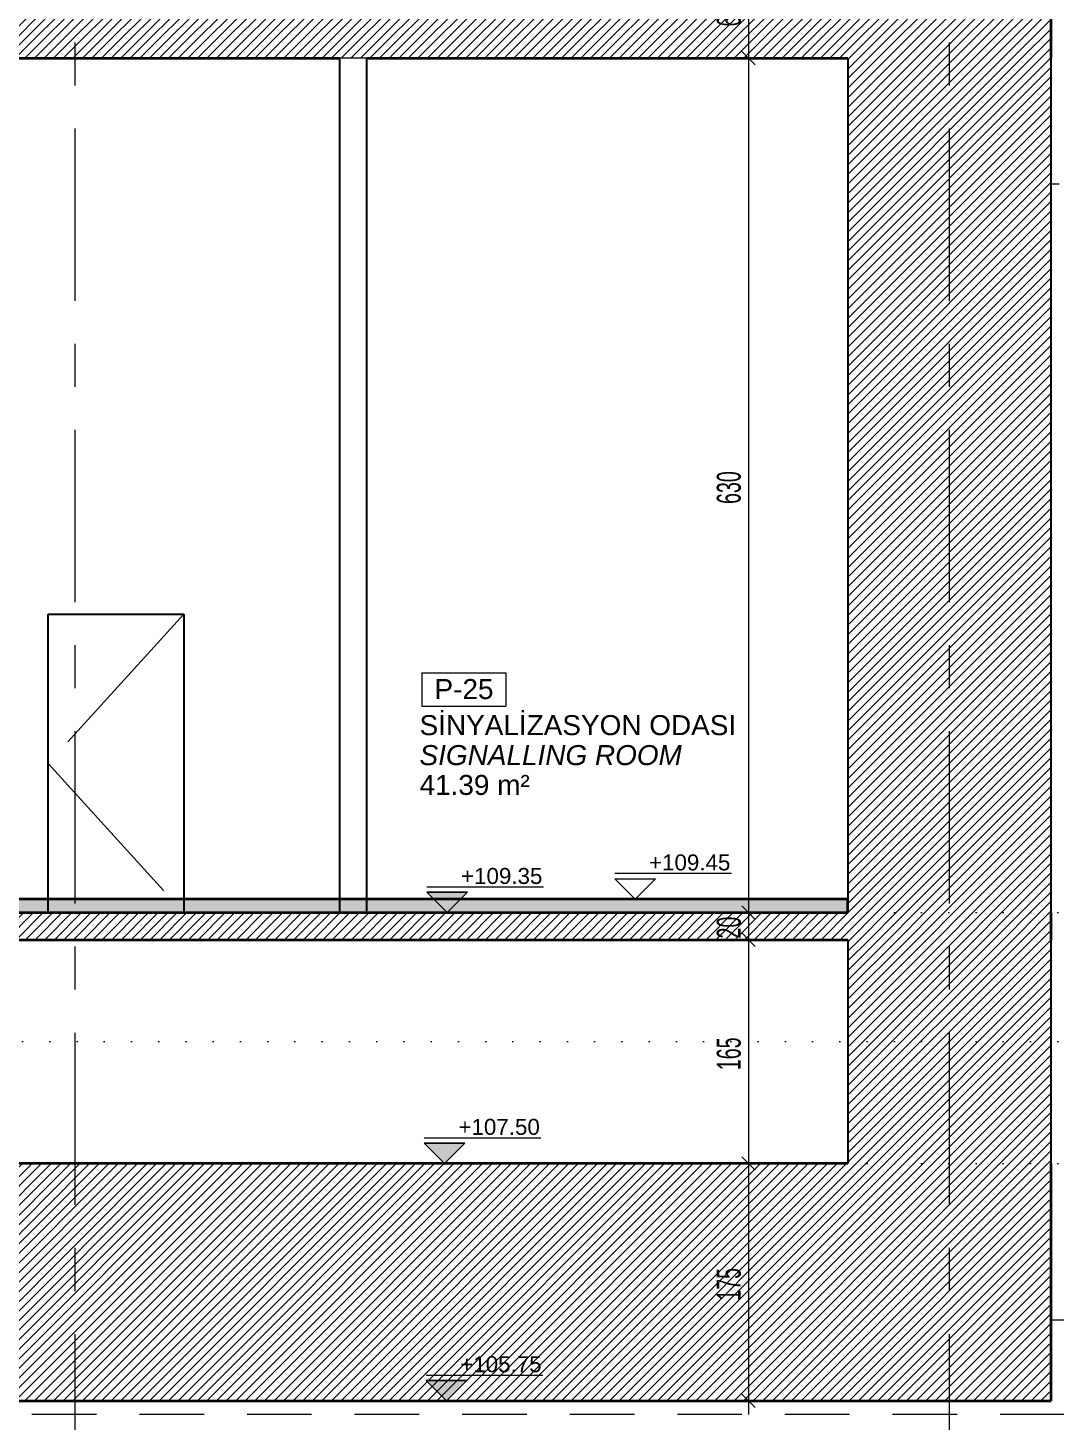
# Model space of a CAD drawing. Header units: centimetres. Extents: x -15511 to 6948, y 9649 to 14173.
# Drawn here: x -1417 to -659, y 10560 to 11587 of the extents above; entities that cross this region are included whole.
import ezdxf

# ---------------------------------------------------------------- set-up
doc = ezdxf.new("R2010")
doc.units = ezdxf.units.CM
doc.header["$LTSCALE"] = 200
for name, pattern in [('Centre', [3.175, 0.635, -0.47625, 1.5875, -0.47625]), ('Dot 1mm', [0.1, 0, -0.1]), ('Grid Line 1_4_', [1.11125, 0.635, -0.15875, 0.15875, -0.15875]), ('Overhead', [0.396875, 0.238125, -0.15875])]:
    doc.linetypes.add(name, pattern=pattern)
for name, color, linetype, lineweight in [('A-ANNO-DIMS', 211, 'Continuous', 9), ('A-ANNO-DIMS-100', 211, 'Continuous', 9), ('A-AREA-IDEN', 2, 'Continuous', 9), ('A-DOOR', 31, 'Continuous', 9), ('A-FLOR', 192, 'Continuous', 9), ('A-FLOR-LEVL', 51, 'Continuous', 9), ('A-FLOR-OVHD', 1, 'Overhead', 9), ('A-FLOR-PATT', 8, 'Continuous', 35), ('A-WALL', 113, 'Continuous', 9), ('A-WALL-PATT', 111, 'Continuous', 25), ('G-ANNO-DIMS', 111, 'Continuous', 9), ('S-GRID', 1, 'Continuous', 9)]:
    doc.layers.add(name, color=color, linetype=linetype, lineweight=lineweight)
doc.styles.add('Arial_2', font='arial.ttf', dxfattribs={"height": 14.752994})
doc.styles.add('Arial_4', font='arial.ttf', dxfattribs={"height": 11.802395})
doc.styles.add('Arial_I', font='ariali.ttf', dxfattribs={"height": 14.752994})
doc.styles.add('Swis721 LtCn BT', font='swisscl.ttf', dxfattribs={"width": 0.8, "height": 17.639445})
doc.dimstyles.new('IUAS_DIMENSION_INSIDE_100', dxfattribs={"dimscale": 30.48, "dimtxt": 18, "dimasz": 0.328084, "dimexe": 0.328084, "dimexo": 0.0625, "dimgap": 0, "dimtad": 1, "dimdec": 0, "dimdsep": 46, "dimtxsty": 'Swis721 LtCn BT', "dimblk1": 'OBLIQUE', "dimblk2": 'OBLIQUE', "dimsah": 1, "dimcen": 0.09, "dimdle": 0.328084, "dimazin": 0, "dimtfac": 1, "dimtdec": 4, "dimtix": 1, "dimtmove": 0, "dimatfit": 3, "dimfxl": 0.656168, "dimfxlon": 1, "dimtvp": 1, "dimtolj": 1, "dimtzin": 0, "dimarcsym": 2})
pattern_1 = [(45, (-4285.505, 12015), (-3.535534, 3.535534), [])]

# ---------------------------------------------------------------- blocks, each defined once
blk = doc.blocks.new('p1 tüneli2 - p1 tüneli-1427850-A')
at = {"layer": 'A-FLOR', "linetype": 'Overhead'}
for p, q in [((-656.1, 11472), (-662, 11472)), ((-662, 10634.8), (823.5, 10634.8))]:
    blk.add_line(p, q, dxfattribs=at)
blk = doc.blocks.new('M_Single-Flush2 - IUAS_A_DOOR_K7 _yangına dayanıklı saç kapı  100x220_-V26-A')
at = {"layer": 'A-DOOR', "linetype": 'Centre'}
for p, q in [((-1302, 11155), (-1402, 11045)), ((-1402, 11045), (-1302, 10935))]:
    blk.add_line(p, q, dxfattribs=at)
blk = doc.blocks.new('IUAS_A_ROOM_100S - No_İsmi_Alan-1315501-A')
at = {"layer": 'A-AREA-IDEN'}
for p, q in [((-5449.6, 12705.4), (-5449.6, 12681)), ((-5449.6, 12705.4), (-5387.6, 12705.4)), ((-5387.6, 12705.4), (-5387.6, 12681)), ((-5449.6, 12681), (-5387.6, 12681))]:
    blk.add_line(p, q, dxfattribs=at)
blk = doc.blocks.new('Spot Elevations - IUAS_A_SECTION_FLOOR_CONCRETE-1317280-A')
at = {"layer": 'G-ANNO-DIMS'}
blk.add_hatch(color=256, dxfattribs=at).paths.add_polyline_path([(-6011.9, 11645), (-6026.9, 11630), (-6041.9, 11645)], flags=0)
for p, q in [((-6041.9, 11649), (-5955.8, 11649)), ((-6041.9, 11645), (-6011.9, 11645)), ((-6026.9, 11630), (-6041.9, 11645)), ((-6011.9, 11645), (-6041.9, 11645)), ((-6041.9, 11645), (-6026.9, 11630)), ((-6011.9, 11645), (-6026.9, 11630)), ((-6026.9, 11630), (-6011.9, 11645))]:
    blk.add_line(p, q, dxfattribs=at)
blk = doc.blocks.new('DIMBLOCK65-A')
at = {"layer": 'A-ANNO-DIMS-100', "transparency": 16777216}
for p, q in [((-865.3, 11630), (-895.3, 11630)), ((-885.3, 11630), (-890.3, 11635)), ((-885.3, 11630), (-885.3, 11565)), ((-885.3, 11630), (-880.3, 11625)), ((-885.3, 11630), (-865.3, 11630)), ((-885.3, 11565), (-890.3, 11570)), ((-865.3, 11565), (-895.3, 11565)), ((-885.3, 11565), (-880.3, 11560)), ((-885.3, 11565), (-865.3, 11565))]:
    blk.add_line(p, q, dxfattribs=at)
at = {"layer": 'A-ANNO-DIMS-100', "color": 0, "transparency": 16777216, "insert": (-908.7, 11588.4), "char_height": 17.64, "width": 21.943, "attachment_point": 1, "rotation": 90, "line_spacing_factor": 0.971848, "style": 'Swis721 LtCn BT'}
blk.add_mtext('65', dxfattribs=at)
blk = doc.blocks.new('_Oblique')
at = {"color": 0, "linetype": 'ByBlock', "lineweight": -2}
blk.add_line((-0.5, -0.5), (0.5, 0.5), dxfattribs=at)
blk = doc.blocks.new('DIMBLOCK66-A')
at = {"layer": 'A-ANNO-DIMS-100', "transparency": 16777216}
for p, q in [((-885.3, 11565), (-890.3, 11570)), ((-865.3, 11565), (-895.3, 11565)), ((-885.3, 11565), (-885.3, 10935)), ((-885.3, 11565), (-880.3, 11560)), ((-885.3, 11565), (-865.3, 11565)), ((-865.3, 10935), (-895.3, 10935)), ((-885.3, 10935), (-890.3, 10940)), ((-885.3, 10935), (-880.3, 10930)), ((-885.3, 10935), (-865.3, 10935))]:
    blk.add_line(p, q, dxfattribs=at)
at = {"layer": 'A-ANNO-DIMS-100', "color": 0, "transparency": 16777216, "insert": (-908.7, 11236.3), "char_height": 17.64, "width": 32.914, "attachment_point": 1, "rotation": 90, "line_spacing_factor": 0.971848, "style": 'Swis721 LtCn BT'}
blk.add_mtext('630', dxfattribs=at)
blk = doc.blocks.new('DIMBLOCK67-A')
at = {"layer": 'A-ANNO-DIMS-100', "transparency": 16777216}
for p, q in [((-865.3, 10935), (-895.3, 10935)), ((-885.3, 10935), (-890.3, 10940)), ((-885.3, 10935), (-885.3, 10915)), ((-885.3, 10935), (-880.3, 10930)), ((-885.3, 10935), (-865.3, 10935)), ((-865.3, 10915), (-895.3, 10915)), ((-885.3, 10915), (-890.3, 10920)), ((-885.3, 10915), (-880.3, 10910)), ((-885.3, 10915), (-865.3, 10915))]:
    blk.add_line(p, q, dxfattribs=at)
at = {"layer": 'A-ANNO-DIMS-100', "color": 0, "transparency": 16777216, "insert": (-908.7, 10915.9), "char_height": 17.64, "width": 21.943, "attachment_point": 1, "rotation": 90, "line_spacing_factor": 0.971848, "style": 'Swis721 LtCn BT'}
blk.add_mtext('20', dxfattribs=at)
blk = doc.blocks.new('DIMBLOCK68-A')
at = {"layer": 'A-ANNO-DIMS-100', "transparency": 16777216}
for p, q in [((-865.3, 10915), (-895.3, 10915)), ((-885.3, 10915), (-890.3, 10920)), ((-885.3, 10915), (-885.3, 10750)), ((-885.3, 10915), (-880.3, 10910)), ((-885.3, 10915), (-865.3, 10915)), ((-865.3, 10750), (-895.3, 10750)), ((-885.3, 10750), (-890.3, 10755)), ((-885.3, 10750), (-880.3, 10745)), ((-885.3, 10750), (-865.3, 10750))]:
    blk.add_line(p, q, dxfattribs=at)
at = {"layer": 'A-ANNO-DIMS-100', "color": 0, "transparency": 16777216, "insert": (-908.7, 10818.8), "char_height": 17.64, "width": 32.914, "attachment_point": 1, "rotation": 90, "line_spacing_factor": 0.971848, "style": 'Swis721 LtCn BT'}
blk.add_mtext('165', dxfattribs=at)
blk = doc.blocks.new('DIMBLOCK69-A')
at = {"layer": 'A-ANNO-DIMS-100', "transparency": 16777216}
for p, q in [((-865.3, 10750), (-895.3, 10750)), ((-885.3, 10750), (-890.3, 10755)), ((-885.3, 10750), (-885.3, 10565)), ((-885.3, 10750), (-880.3, 10745)), ((-885.3, 10750), (-865.3, 10750)), ((-865.3, 10575), (-895.3, 10575)), ((-885.3, 10575), (-890.3, 10580)), ((-885.3, 10575), (-880.3, 10570)), ((-885.3, 10575), (-865.3, 10575))]:
    blk.add_line(p, q, dxfattribs=at)
at = {"layer": 'A-ANNO-DIMS-100', "color": 0, "transparency": 16777216, "insert": (-908.7, 10648.8), "char_height": 17.64, "width": 32.914, "attachment_point": 1, "rotation": 90, "line_spacing_factor": 0.971848, "style": 'Swis721 LtCn BT'}
blk.add_mtext('175', dxfattribs=at)
blk = doc.blocks.new('Spot Elevations - IUAS_A_SECTION_FLOOR_FINISH-1317019-A')
at = {"layer": 'G-ANNO-DIMS'}
for p, q in [((-1852.3, 12529), (-1766.3, 12529)), ((-1852.3, 12525), (-1822.3, 12525)), ((-1837.3, 12510), (-1852.3, 12525)), ((-1822.3, 12525), (-1837.3, 12510))]:
    blk.add_line(p, q, dxfattribs=at)

msp = doc.modelspace()

# ---------------------------------------------------------------- hatches: boundary and pattern name
at = {"layer": 'A-FLOR-PATT', "lineweight": 9}
h = msp.add_hatch(dxfattribs=at)
h.set_pattern_fill('FP_1', color=256, style=0, pattern_type=2)
h.set_pattern_definition(pattern_1)
h.paths.add_polyline_path([(-662, 11565), (-662, 11630), (-4087, 11630), (-4087, 11609.7), (-4092, 11609.7), (-4092, 11565), (-680.9, 11565)], flags=0)
h.paths.add_polyline_path([(-6662, 11565), (-4992, 11565), (-4992, 11630), (-6812, 11630), (-6812, 11565), (-6682.1, 11565)], flags=0)
h = msp.add_hatch(dxfattribs=at)
h.set_pattern_fill('FP_2', color=256, style=0, pattern_type=2)
h.set_pattern_definition([(50, (-4285.505, 12015), (72.87376, -6.37607), [7.62, -83.82]), (355, (-4285.505, 12015), (-14.097, 76.42244), [6.096, -67.056]), (100.451, (-4279.43, 12014.47), (58.77696, 70.04687), [6.476, -71.236]), (46.184, (-4285.505, 12035.32), (108.4314, -16.81745), [11.43, -125.73]), (96.636, (-4276.47, 12033.92), (94.961, 98.9709), [9.714, -106.854]), (351.184, (-4285.5, 12035.32), (94.9623, 98.9702), [9.144, -100.584]), (21, (-4275.345, 12030.24), (60.64565, -40.90654), [7.62, -83.82]), (326, (-4275.345, 12030.24), (24.72083, 73.67493), [6.096, -67.056]), (71.451, (-4270.29, 12026.83), (85.3669, 32.76874), [6.476, -71.236]), (37.5, (-4285.505, 12015), (1.235525, 33.82243), [3.353, -62.89, 3.353, -64.719, -67.31]), (37.5, (-4285.505, 12015), (1.235525, 33.82243), [-134.315, 3.353, -63.957]), (7.5, (-4285.505, 12015), (26.72815, 40.07255), [3.353, -35.458, 3.353, -61.366, -25.654]), (7.5, (-4285.505, 12015), (26.72815, 40.07255), [-103.53, 3.353, -22.301]), (327.5, (-4308.16, 12015), (54.23632, -2.29212), [3.353, -22.047, 3.353, -75.895, -105.156]), (327.5, (-4308.16, 12015), (54.23632, -2.29212), [-104.648, 3.353, -101.803]), (317.5, (-4318.32, 12015), (59.25158, 10.17014), [3.353, -29.667, 3.353, -49.276, -74.676]), (317.5, (-4318.32, 12015), (59.25158, 10.17014), [-85.649, 3.353, -71.323])])
h.paths.add_polyline_path([(5363.2, 10935), (5388, 10935), (5388, 10945), (4668, 10945), (4668, 10935), (5320.3, 10935)], flags=0)
h.paths.add_polyline_path([(-14312, 10935), (-11852, 10935), (-11852, 10945), (-14312, 10945)], flags=0)
h.paths.add_polyline_path([(4634.5, 10935), (4648, 10935), (4648, 10945), (2928, 10945), (2928, 10935), (4591.6, 10935)], flags=0)
h.paths.add_polyline_path([(-11331.6, 10935), (-9953, 10935), (-9953, 10945), (-11331.6, 10945)], flags=0)
h.paths.add_polyline_path([(2405.4, 10935), (2407.7, 10935), (2407.7, 10945), (1078, 10945), (1078, 10935), (2234, 10935)], flags=0)
h.paths.add_polyline_path([(-6662, 10935), (-5502, 10935), (-5502, 10945), (-6662, 10945)], flags=0)
h.paths.add_polyline_path([(-852.4, 10935), (-812, 10935), (-812, 10945), (-5142, 10945), (-5142, 10935), (-938.1, 10935)], flags=0)
h = msp.add_hatch(dxfattribs=at)
h.set_pattern_fill('FP_1', color=256, style=0, pattern_type=2)
h.set_pattern_definition(pattern_1)
h.paths.add_polyline_path([(-14312, 10915), (-11852, 10915), (-11852, 10935), (-14312, 10935)], flags=0)
h.paths.add_polyline_path([(5363.2, 10915), (5388, 10915), (5388, 10935), (2928, 10935), (2928, 10915), (5320.3, 10915)], flags=0)
h.paths.add_polyline_path([(-11331.6, 10915), (-9953, 10915), (-9953, 10935), (-11331.6, 10935)], flags=0)
h.paths.add_polyline_path([(2405.4, 10915), (2407.7, 10915), (2407.7, 10935), (1078, 10935), (1078, 10915), (2234, 10915)], flags=0)
h.paths.add_polyline_path([(-6812, 10915), (-662, 10915), (-662, 10935), (-6812, 10935)], flags=0)
h = msp.add_hatch(dxfattribs=at)
h.set_pattern_fill('FP_1', color=256, style=0, pattern_type=2)
h.set_pattern_definition(pattern_1)
h.paths.add_polyline_path([(-6812, 10575), (-662, 10575), (-662, 10750), (-6812, 10750), (-6812, 10706)], flags=0)
at = {"layer": 'A-WALL-PATT', "lineweight": 9}
h = msp.add_hatch(dxfattribs=at)
h.set_pattern_fill('FP_1', color=256, style=0, pattern_type=2)
h.set_pattern_definition(pattern_1)
h.paths.add_polyline_path([(-809.5, 10750), (-662, 10750), (-662, 10915), (-812, 10915), (-812, 10750)], flags=0)
h.paths.add_polyline_path([(-680.9, 10935), (-662, 10935), (-662, 11565), (-812, 11565), (-812, 10935), (-766.6, 10935)], flags=0)
h.paths.add_polyline_path([(-812, 12072.7), (-662, 12072.7), (-662, 12265), (-812, 12265)], flags=0)
h.paths.add_polyline_path([(-662, 12330), (-662, 12930), (-812, 12930), (-812, 12330)], flags=0)

# ---------------------------------------------------------------- linework, layer by layer
at = {"layer": 'A-FLOR', "lineweight": 35}
for p, q in [((-662, 11565), (-662, 11640)), ((-1437, 11565), (-1187, 11565)), ((-1167, 11565), (-812, 11565)), ((-812, 10945), (-3857, 10945)), ((-812, 10935), (-812, 10945)), ((-6662, 10935), (-812, 10935)), ((-662, 10915), (-662, 10935)), ((-6662, 10915), (-812, 10915)), ((-812, 10750), (-6662, 10750)), ((-662, 10575), (-662, 10750)), ((-6812, 10575), (-662, 10575))]:
    msp.add_line(p, q, dxfattribs=at)
at = {"layer": 'A-FLOR-LEVL', "linetype": 'Dot 1mm'}
for p, q in [((-15511, 10935), (6947.9, 10935)), ((-15511, 10840), (6947.9, 10840)), ((-15511, 10750), (6947.9, 10750))]:
    msp.add_line(p, q, dxfattribs=at)
at = {"layer": 'A-FLOR-OVHD'}
msp.add_line((-652, 10565), (-6822, 10565), dxfattribs=at)
at = {"layer": 'A-WALL', "lineweight": 25}
for p, q in [((-1187, 11565), (-1187, 10935)), ((-1167, 10935), (-1167, 11565)), ((-812, 11565), (-812, 10945)), ((-662, 10935), (-662, 11565)), ((-1402, 10935), (-1402, 11155)), ((-1402, 11155), (-1302, 11155)), ((-1302, 11155), (-1302, 10935)), ((-812, 10915), (-812, 10750)), ((-662, 10750), (-662, 10915))]:
    msp.add_line(p, q, dxfattribs=at)
at = {"layer": 'A-WALL'}
msp.add_line((-1167, 11565), (-1187, 11565), dxfattribs=at)
at = {"layer": 'S-GRID', "linetype": 'Grid Line 1_4_'}
for p, q in [((-1382, 10497.2), (-1382, 14082.8)), ((-737, 10497.2), (-737, 14082.8))]:
    msp.add_line(p, q, dxfattribs=at)

# ---------------------------------------------------------------- block references
at = {"layer": 'A-AREA-IDEN'}
msp.add_blockref('IUAS_A_ROOM_100S - No_İsmi_Alan-1315501-A', (4323.3, -1593.7), dxfattribs=at)
at = {"layer": 'A-DOOR'}
msp.add_blockref('M_Single-Flush2 - IUAS_A_DOOR_K7 _yangına dayanıklı saç kapı  100x220_-V26-A', (0, 0), dxfattribs=at)
at = {"layer": 'A-FLOR', "linetype": 'Overhead'}
msp.add_blockref('p1 tüneli2 - p1 tüneli-1427850-A', (0, 0), dxfattribs=at)
at = {"layer": 'G-ANNO-DIMS'}
for name, p in [('Spot Elevations - IUAS_A_SECTION_FLOOR_FINISH-1317019-A', (868.4, -1565)), ('Spot Elevations - IUAS_A_SECTION_FLOOR_CONCRETE-1317280-A', (4919.3, -695)), ('Spot Elevations - IUAS_A_SECTION_FLOOR_CONCRETE-1317280-A', (4917.4, -880)), ('Spot Elevations - IUAS_A_SECTION_FLOOR_CONCRETE-1317280-A', (4918.7, -1055))]:
    msp.add_blockref(name, p, dxfattribs=at)

# ---------------------------------------------------------------- texts
at = {"layer": 'A-AREA-IDEN', "line_spacing_factor": 0.938532}
for s, insert, char_height, width, attachment_point, style in [('P-25', (-1095.2, 11107.2), 14.75, 51.84, 2, 'Arial_2'), ('SİNYALİZASYON ODASI', (-1128, 11080.6), 14.753, 277.38, 1, 'Arial_2'), ('SIGNALLING ROOM', (-1128, 11058.5), 14.753, 231.48, 1, 'Arial_I'), ('41.39 m²', (-1128, 11036.5), 14.75, 96.84, 1, 'Arial_2')]:
    msp.add_mtext(s, dxfattribs=dict(at, insert=insert, char_height=char_height, width=width, attachment_point=attachment_point, style=style))
at = {"layer": 'G-ANNO-DIMS', "char_height": 11.8, "width": 71.568, "attachment_point": 1, "line_spacing_factor": 0.938532, "style": 'Arial_4'}
for s, insert in [('+109.45', (-958.7, 10977.9)), ('+109.35', (-1097.4, 10967.9)), ('+107.50', (-1099.3, 10782.9)), ('+105.75', (-1098, 10607.9))]:
    msp.add_mtext(s, dxfattribs=dict(at, insert=insert))

# ---------------------------------------------------------------- dimensions: what is measured, and where the dimension line sits
at = {"layer": 'A-ANNO-DIMS'}
for base, p1, p2, override, picture, middle in [((-885.3, 11565), (-865.3, 11630), (-865.3, 11565), {"dimpost": '<>', "dimfxl": 65}, 'DIMBLOCK65-A', (-894.4, 11597.5)), ((-885.3, 10935), (-865.3, 11565), (-865.3, 10935), {"dimpost": '<>', "dimfxl": 630}, 'DIMBLOCK66-A', (-894.4, 11250)), ((-885.3, 10915), (-865.3, 10935), (-865.3, 10915), {"dimpost": '<>', "dimfxl": 20}, 'DIMBLOCK67-A', (-894.4, 10925)), ((-885.3, 10750), (-865.3, 10915), (-865.3, 10750), {"dimpost": '<>', "dimfxl": 165}, 'DIMBLOCK68-A', (-894.4, 10832.5)), ((-885.3, 10575), (-865.3, 10750), (-865.3, 10575), {"dimpost": '<>', "dimfxl": 175}, 'DIMBLOCK69-A', (-894.3, 10662.5))]:
    dim = msp.add_linear_dim(base=base, p1=p1, p2=p2, angle=90, dimstyle='IUAS_DIMENSION_INSIDE_100', override=override, dxfattribs=at)
    dim.commit()
    dim.dimension.update_dxf_attribs({"geometry": picture, "text_midpoint": middle})

doc.saveas('drawing.dxf')
